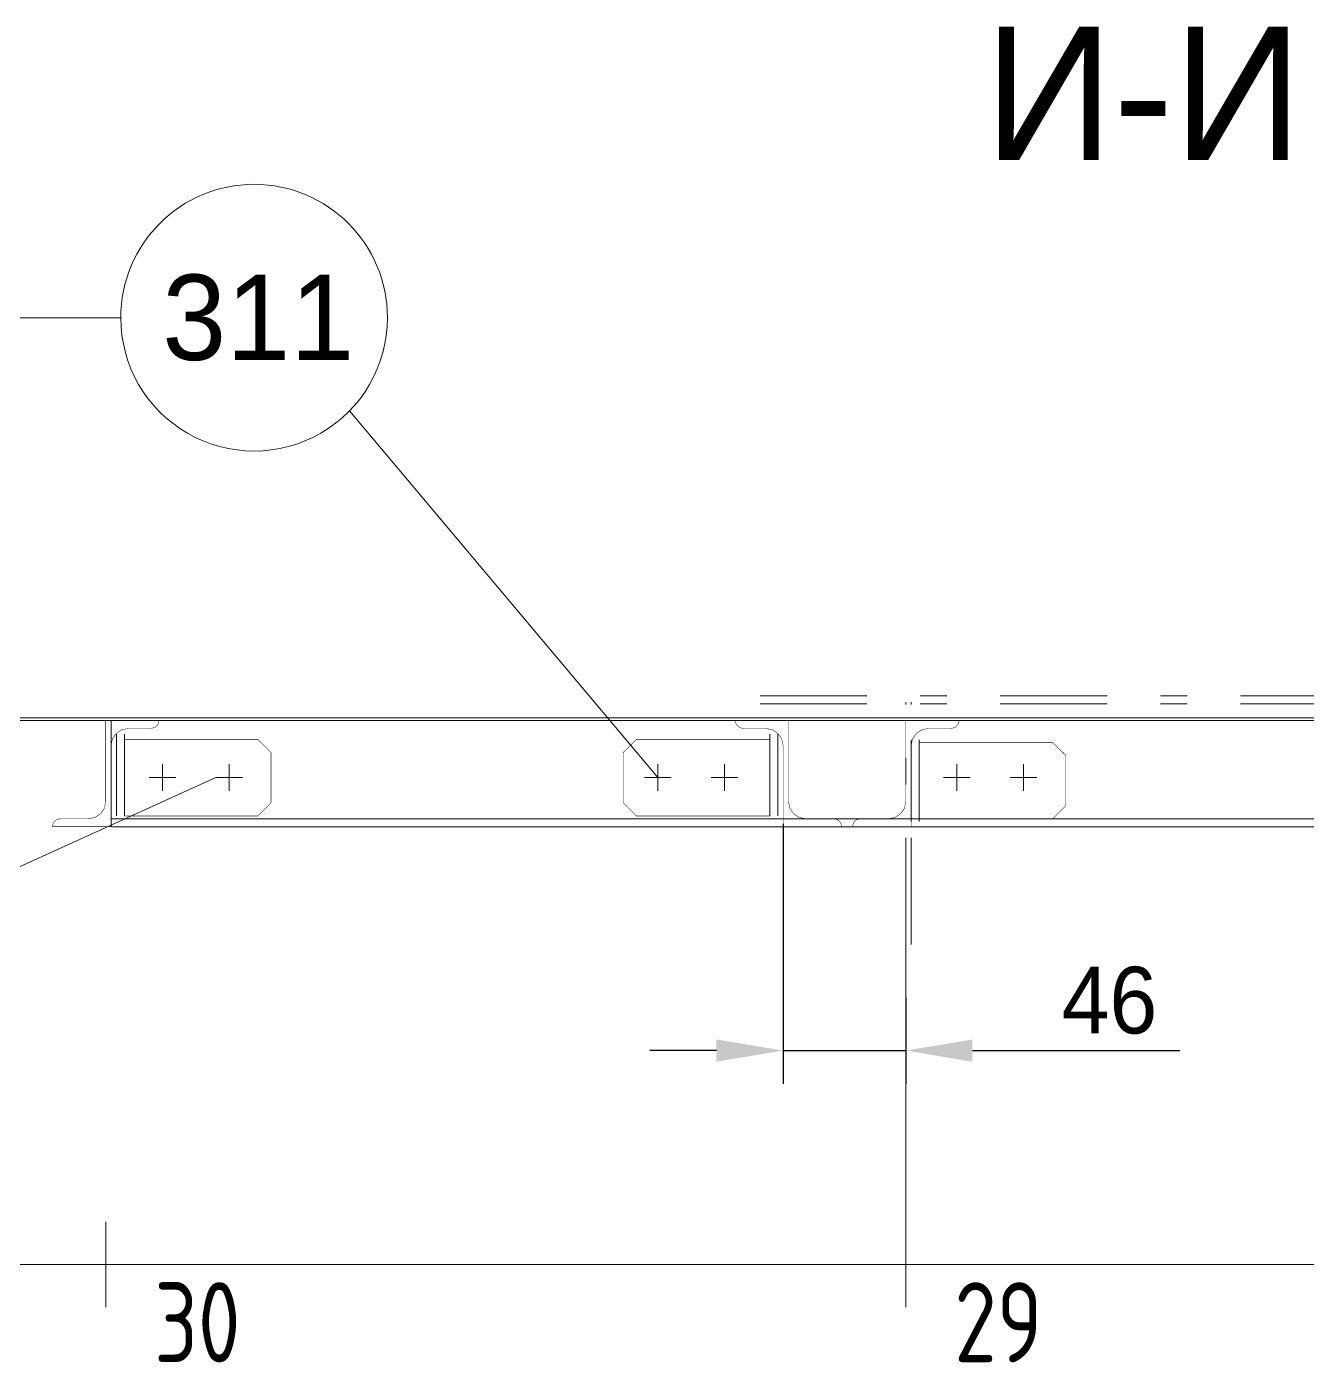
# Model space of a CAD drawing. Header units: millimetres. Extents: x 42007 to 66124, y -556 to 6894.
# Drawn here: x 43799 to 44279, y 1106 to 1607 of the extents above; entities that cross this region are included whole.
import ezdxf

# ---------------------------------------------------------------- set-up
doc = ezdxf.new("R2010")
doc.units = ezdxf.units.MM
for name, pattern in [('K5LT32769', [0]), ('K5LT32781', [90, 40, -20, 10, -20]), ('K5LT32782', [150, 100, -50]), ('K5LT32786', [25.318241, 20.818241, -1.5, 1.5, -1.5])]:
    doc.linetypes.add(name, pattern=pattern)
doc.layers.get('Defpoints').update_dxf_attribs({"color": 250})
doc.layers.add('pen_7', color=1, linetype='Continuous')
doc.styles.add('KTEXTSTYLE', font='GOST_AU.SHX', dxfattribs={"width": 0.96, "height": 5})
doc.styles.add('style5', font='arial.ttf', dxfattribs={"height": 3})
doc.dimstyles.new('ISO-10', dxfattribs={"dimscale": 10, "dimtxt": 2.5, "dimasz": 2.5, "dimexe": 1.25, "dimexo": 0, "dimtad": 1, "dimdec": 0, "dimtxsty": 'Standard', "dimcen": 2.5, "dimclrd": 7, "dimclre": 7, "dimclrt": 6, "dimadec": 0, "dimazin": 0, "dimtfac": 1, "dimtdec": 0, "dimtmove": 0, "dimatfit": 3, "dimfxl": 1, "dimarcsym": 0})

# ---------------------------------------------------------------- blocks, each defined once
blk = doc.blocks.new('*D134')
at = {"color": 7, "lineweight": -2, "transparency": 16777216}
for p, q in [((44082.35, 1307.95), (44082.35, 1210.46)), ((44128.35, 1242.79), (44128.35, 1210.46)), ((44057.35, 1222.96), (44032.35, 1222.96)), ((44082.35, 1222.96), (44128.35, 1222.96)), ((44153.35, 1222.96), (44231.06, 1222.96))]:
    blk.add_line(p, q, dxfattribs=at)
at = {"color": 7, "transparency": 16777216}
for points in [[(44057.35, 1227.13), (44057.35, 1218.79), (44082.35, 1222.96)], [(44153.35, 1227.13), (44153.35, 1218.79), (44128.35, 1222.96)]]:
    blk.add_solid(points, dxfattribs=at)
at = {"layer": 'Defpoints', "color": 0, "transparency": 16777216}
for p in [(44082.35, 1307.95), (44128.35, 1242.79), (44128.35, 1222.96)]:
    blk.add_point(p, dxfattribs=at)
at = {"color": 6, "transparency": 16777216, "insert": (44204.7, 1241.71), "char_height": 25, "attachment_point": 5}
blk.add_mtext('\\H25.0;\\W0.965;\\Q0;\\H25.0;\\W0.965;\\Q0;\\Q0;46', dxfattribs=at)

msp = doc.modelspace()

# ---------------------------------------------------------------- linework, layer by layer
at = {"color": 7, "linetype": 'K5LT32769', "lineweight": 18}
for p, q in [((43833.986, 1497.746), (43679.903, 1497.746)), ((43919.707, 1462.76), (44035.319, 1325.376)), ((43695.848, 1347.721), (44754.849, 1347.721)), ((43695.848, 1346.726), (44754.849, 1346.726)), ((43830.348, 1346.595), (43830.348, 1306.896)), ((44130.349, 1308.881), (44130.349, 1339.51)), ((44133.349, 1308.881), (44133.349, 1339.51)), ((43849.592, 1330.376), (43849.592, 1320.376)), ((43874.592, 1330.376), (43874.592, 1320.376)), ((44035.319, 1330.376), (44035.319, 1320.376)), ((44060.319, 1330.376), (44060.319, 1320.376)), ((44147.499, 1330.376), (44147.499, 1320.376)), ((44172.499, 1330.376), (44172.499, 1320.376)), ((43869.592, 1325.376), (43713.452, 1254.392)), ((43844.592, 1325.376), (43854.592, 1325.376)), ((43869.592, 1325.376), (43879.592, 1325.376)), ((44030.319, 1325.376), (44040.319, 1325.376)), ((44055.319, 1325.376), (44065.319, 1325.376)), ((44142.499, 1325.376), (44152.499, 1325.376)), ((44167.499, 1325.376), (44177.499, 1325.376)), ((43830.348, 1309.896), (44646.349, 1309.896)), ((44027.349, 1310.915), (44077.349, 1310.954)), ((43830.348, 1306.896), (44646.349, 1306.896)), ((44128.348, 1158.712), (44128.348, 1265.349)), ((43828.348, 1126.712), (43828.348, 1158.712)), ((44128.348, 1126.712), (44128.348, 1158.712)), ((43722.521, 1142.712), (45004.849, 1142.712))]:
    msp.add_line(p, q, dxfattribs=at)
at = {"color": 7, "linetype": 'K5LT32781', "lineweight": 18}
for p, q in [((44073.786, 1355.932), (44484.909, 1355.932)), ((44073.786, 1352.945), (44484.909, 1352.945)), ((44128.348, 1262.684), (44128.348, 1353.624)), ((44130.348, 1262.684), (44130.348, 1353.624))]:
    msp.add_line(p, q, dxfattribs=at)
at = {"color": 7, "linetype": 'K5LT32782', "lineweight": 18}
for p, q in [((43832.348, 1310.954), (43832.348, 1341.596)), ((43835.348, 1310.954), (43835.348, 1341.596)), ((44077.349, 1310.954), (44077.349, 1341.596)), ((44080.349, 1310.954), (44080.349, 1341.596))]:
    msp.add_line(p, q, dxfattribs=at)
at = {"color": 7, "linetype": 'K5LT32769', "const_width": 0.18}
for points in [[(43695.848, 1347.722), (43708.211, 1347.722), (44754.849, 1347.722)], [(43828.348, 1346.726), (43828.348, 1316.354), (43827.853, 1313.877), (43826.444, 1311.778), (43824.336, 1310.375), (43821.848, 1309.882), (43811.348, 1309.882), (43809.848, 1309.482), (43808.75, 1308.388), (43808.348, 1306.895), (43830.348, 1306.895), (43830.348, 1337.266), (43830.843, 1339.743), (43832.252, 1341.842), (43834.36, 1343.246), (43836.848, 1343.738), (43845.348, 1343.738), (43846.848, 1344.138), (43847.946, 1345.232), (43848.348, 1346.726), (43828.348, 1346.726)], [(44128.348, 1346.726), (44128.348, 1316.354), (44127.853, 1313.877), (44126.444, 1311.778), (44124.336, 1310.375), (44121.848, 1309.882), (44111.348, 1309.882), (44109.848, 1309.482), (44108.75, 1308.388), (44108.348, 1306.895), (44130.348, 1306.895), (44130.348, 1337.266), (44130.843, 1339.743), (44132.252, 1341.842), (44134.36, 1343.246), (44136.848, 1343.738), (44145.348, 1343.738), (44146.848, 1344.139), (44147.946, 1345.232), (44148.348, 1346.726), (44128.348, 1346.726)], [(43890.348, 1315.881), (43890.348, 1334.704), (43885.348, 1339.67), (43835.348, 1339.67)], [(44077.349, 1339.67), (44027.349, 1339.67), (44022.349, 1334.704), (44022.349, 1315.881), (44027.349, 1310.915)], [(44188.349, 1314.812), (44188.349, 1333.604), (44183.349, 1338.563), (44133.349, 1338.563)], [(43835.348, 1310.915), (43885.348, 1310.915), (43890.348, 1315.881)], [(44133.349, 1309.846), (44183.349, 1309.846), (44188.349, 1314.812)]]:
    msp.add_lwpolyline(points, dxfattribs=at)
at = {"color": 7, "linetype": 'K5LT32786', "const_width": 0.18}
msp.add_lwpolyline([(44084.348, 1346.726), (44084.348, 1316.354), (44084.843, 1313.877), (44086.252, 1311.778), (44088.36, 1310.375), (44090.848, 1309.882), (44101.348, 1309.882), (44102.848, 1309.482), (44103.946, 1308.388), (44104.348, 1306.895), (44082.348, 1306.895), (44082.348, 1337.266), (44081.853, 1339.743), (44080.444, 1341.842), (44078.336, 1343.246), (44075.848, 1343.738), (44067.348, 1343.738), (44065.848, 1344.138), (44064.75, 1345.232), (44064.348, 1346.726), (44084.348, 1346.726)], dxfattribs=at)
at = {"color": 7, "linetype": 'K5LT32769', "lineweight": 18}
for start, end in [(0, 179.99998), (179.99998, 0)]:
    msp.add_arc((43883.986, 1497.746), 50, start, end, dxfattribs=at)

# ---------------------------------------------------------------- texts
at = {"color": 7, "insert": (44157.758, 1606.833), "char_height": 3, "attachment_point": 1, "rotation": 359.99983, "style": 'style5'}
msp.add_mtext('\\H3.5;\\W0.965;\\Q15;\\Q0;\\H50.00;И-И', dxfattribs=at)
at = {"color": 7, "char_height": 2.5, "attachment_point": 1, "style": 'KTEXTSTYLE'}
for s, insert in [('{\\H12x;\\W0.965;30}', (43846.519, 1136.105)), ('{\\H12x;\\W0.965;29}', (44146.52, 1136.105))]:
    msp.add_mtext(s, dxfattribs=dict(at, insert=insert))
at = {"layer": 'pen_7', "color": 2, "linetype": 'Continuous', "insert": (43849.552, 1513.889), "char_height": 40, "attachment_point": 1, "style": 'style5'}
msp.add_mtext('\\H3.5;\\W0.965;\\Q15;\\Q0;\\H32.00;311', dxfattribs=at)

# ---------------------------------------------------------------- dimensions: what is measured, and where the dimension line sits
at = {"color": 0}
dim = msp.add_linear_dim(base=(44128.348, 1222.959), p1=(44082.348, 1307.95), p2=(44128.348, 1242.79), text='\\H25.0;\\W0.965;\\Q0;\\H25.0;\\W0.965;\\Q0;\\Q0;46', dimstyle='ISO-10', override={"dimfxl": 1.25}, dxfattribs=at)
dim.commit()
dim.dimension.update_dxf_attribs({"geometry": '*D134', "text_midpoint": (44204.702, 1222.959), "dimtype": 160})

doc.saveas('drawing.dxf')
